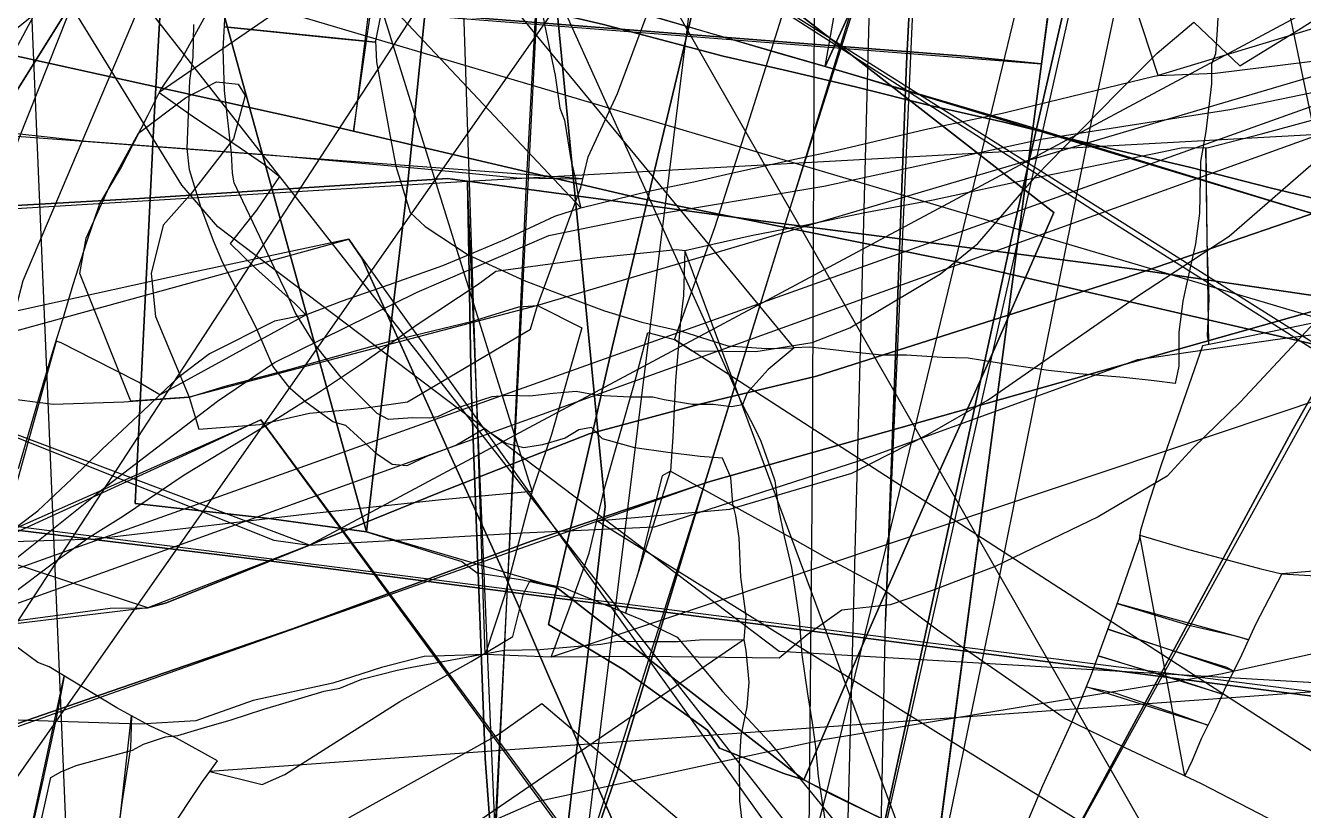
# Model space of a CAD drawing. Extents: x -6790 to 12600, y -1098 to 2171.
# Drawn here: x 227.5 to 294.5, y 369.2 to 410.3 of the extents above; entities that cross this region are included whole.
import ezdxf

# ---------------------------------------------------------------- set-up
doc = ezdxf.new("R2010")
doc.units = 0

msp = doc.modelspace()

# ---------------------------------------------------------------- linework, layer by layer
for points in [[(512.136, 280.615), (448.563, 287.803), (344.256, 372.979), (267.002, 377.504), (237.609, 399.76), (235.722, 401.947), (199.06, 461.44), (175.363, 499.307), (159.143, 525.878), (153.972, 622.113), (242.746, 662.943), (450.741, 620.082), (468.205, 616.512), (512.824, 619.789), (512.136, 280.615)], [(305.339, 611.156), (302.354, 578.581), (296.254, 515.101), (291.375, 467.935), (288.75, 440.932), (286.859, 422.159), (284.734, 423.088), (277.285, 426.434), (272.058, 414.002), (269.401, 408.15), (305.339, 611.156)], [(276.312, 586.159), (272.835, 519.367), (270.145, 464.223), (268.935, 435.306), (268.732, 387.051), (268.446, 356.516), (268.232, 329.699), (268.118, 299.736), (267.652, 270.527), (267.599, 253.73), (276.312, 586.159)], [(280.23, 555.874), (266.622, 485.069), (259.866, 448.662), (254.401, 421.172), (257.881, 385.103), (252.679, 340.689), (248.636, 303.439), (243.894, 262.47), (280.23, 555.874)], [(305.327, 513.365), (304.535, 510.252), (302.296, 499.77), (300.157, 490.378), (297.517, 478.286), (297.258, 477.218), (296.909, 475.963), (296.656, 474.72), (296.339, 473.432), (295.53, 469.769), (293.911, 463.505), (289.512, 444.773), (287.069, 433.675), (279.245, 399.563), (274.285, 376.674), (269.92, 356.553), (305.327, 513.365)], [(258.891, 500.822), (256.872, 459.622), (253.767, 402.415), (252.205, 369.351), (251.312, 350.613), (249.68, 316.396), (249.426, 315.129), (258.891, 500.822)], [(226.333, 412.573), (186.03, 415.42), (179.657, 415.868), (166.728, 416.676), (164.309, 416.754), (164.964, 437.277), (165.945, 471.247), (167.704, 471.001), (194.206, 471.266), (201.639, 484.865), (239.486, 479.67), (285.976, 472.023), (286.341, 454.237), (286.475, 452.543), (286.51, 452.1), (282.736, 423.224), (280.736, 408.297), (276.746, 408.698), (238.915, 411.685), (226.333, 412.573)], [(242.4, 383.085), (253.558, 383.72), (260.464, 384.046), (271.221, 387.517), (285.777, 392.803), (293.096, 393.874), (297.136, 394.388), (298.943, 396.106), (308.472, 400.882), (316.663, 403.761), (325.299, 406.639), (332.931, 413.825), (345.919, 425.832), (358.283, 437.258), (364.955, 442.19), (378.144, 450.603), (393.208, 460.311), (414.009, 473.716), (426.005, 481.357), (242.4, 383.085)], [(254.734, 448.175), (232.365, 462.44), (214.101, 473.89), (211.389, 446.437), (215.912, 443.507), (248.115, 423.34), (256.841, 417.731), (283.811, 400.395), (315.477, 380.388), (331.348, 370.75), (344.036, 363.045), (369.943, 348.002), (374.588, 366.034), (374.958, 375.543), (341.091, 397.098), (323.568, 408.667), (323.255, 408.902), (319.722, 411.548), (318.421, 412.523), (297.166, 424.181), (295.157, 425.282), (256.735, 446.355), (254.734, 448.175)], [(272.17, 359.763), (272.56, 379.096), (273.672, 408.306), (275.583, 445.364), (275.978, 455.084), (276.414, 465.821), (280.947, 464.298), (301.935, 456.266), (318.943, 449.5), (333.616, 443.976), (338.413, 442.404), (337.409, 413.159), (336.126, 370.602), (335.554, 347.407), (335.549, 347.26), (319.638, 350.461), (289.434, 356.343), (274.381, 359.308), (272.17, 359.763)], [(275.978, 455.084), (275.583, 445.364), (273.672, 408.306), (272.56, 379.096), (275.978, 455.084)], [(244.712, 404.749), (247.229, 422.403), (250.973, 454.776), (244.712, 404.749)], [(321.62, 333.341), (281.809, 340.382), (272.076, 342.696), (272.238, 343.181), (275.269, 367.113), (279.772, 401.1), (280.736, 408.297), (282.736, 423.224), (286.51, 452.1), (286.475, 452.543), (287.183, 452.514), (298.383, 452.049), (323.652, 450.63), (337.384, 450.036), (336.703, 446.857), (330.678, 402.383), (321.62, 333.341)], [(286.475, 452.543), (286.51, 452.1), (282.736, 423.224), (280.736, 408.297), (286.475, 452.543)], [(268.148, 441.997), (261.875, 439.222), (252.114, 434.496), (242.899, 427.699), (237.41, 422.395), (231.234, 414.601), (224.6, 397.922), (218.065, 374.235), (213.337, 357.974), (268.148, 441.997)], [(217.617, 357.422), (217.439, 358.239), (220.681, 371.073), (224.054, 384.062), (227.404, 396.94), (235.107, 415.1), (239.427, 420.615), (245.63, 426.359), (254.212, 431.74), (262.428, 435.651), (275.774, 440.543), (275.774, 440.543), (217.617, 357.422)], [(166.502, 433.148), (176.808, 428.058), (192.057, 420.019), (199.3, 416.048), (203.77, 413.997), (224.606, 409.238), (241.94, 405.407), (259.681, 401.267), (276.281, 397.92), (291.275, 394.457), (306.467, 390.948), (317.676, 388.293), (166.502, 433.148)], [(274.164, 422.1), (280.042, 433.519), (289.235, 430.231), (296.597, 427.752), (304.927, 424.948), (312.535, 421.846), (325.232, 419.121), (334.143, 417.194), (333.569, 414.061), (331.189, 405.58), (330.675, 405.528), (309.041, 399.317), (263.435, 386.435), (263.111, 386.328), (267.664, 401.021), (272.662, 416.739), (274.164, 422.1)], [(274.164, 422.1), (280.042, 433.519), (289.235, 430.231), (296.597, 427.752), (304.927, 424.948), (312.535, 421.846), (325.232, 419.121), (334.143, 417.194), (333.569, 414.061), (331.189, 405.58), (330.675, 405.528), (309.041, 399.317), (263.435, 386.435), (263.111, 386.328), (267.664, 401.021), (272.662, 416.739), (274.164, 422.1)], [(315.648, 426.922), (312.705, 421.968), (309.661, 417.151), (309.415, 416.693), (306.184, 410.686), (303.085, 405.45), (299.775, 399.557), (293.911, 389.169), (280.662, 364.641), (279.448, 362.394), (289.132, 357.511), (302.98, 350.886), (308.814, 348.101), (310.045, 349.994), (332.629, 384.698), (347.469, 407.712), (348.484, 409.316), (346.468, 410.519), (333.666, 416.605), (332.209, 416.851), (331.84, 418.861), (326.508, 421.425), (315.648, 426.922)], [(286.853, 407.686), (289.829, 407.813), (294.796, 408.411), (299.136, 408.821), (303.203, 410.066), (307.462, 411.48), (313.339, 413.398), (317.728, 414.762), (322.067, 416.164), (326.554, 417.679), (334.17, 420.433), (339.848, 422.954), (344.219, 424.818), (344.718, 425.218), (286.853, 407.686)], [(225.745, 381.367), (231.796, 386.185), (237.584, 390.631), (240.56, 392.654), (248.042, 396.331), (254.941, 399.3), (259.552, 400.24), (269.33, 401.886), (280.726, 404.345), (290.594, 405.909), (301.578, 408.179), (311.422, 411.107), (322.665, 414.227), (338.801, 420.905), (347.091, 424.73), (225.745, 381.367)], [(263.111, 386.328), (267.664, 401.021), (272.662, 416.739), (274.164, 422.1), (263.111, 386.328)], [(263.111, 386.328), (267.664, 401.021), (272.662, 416.739), (274.164, 422.1), (263.111, 386.328)], [(245.382, 383.771), (240.141, 384.489), (233.274, 385.261), (234.267, 405.5), (235.044, 419.41), (235.187, 420.792), (245.382, 383.771)], [(245.382, 383.771), (245.93, 388.384), (247.525, 401.93), (249.157, 417.959), (242.783, 419.211), (236.814, 420.393), (235.187, 420.792), (235.044, 419.41), (234.267, 405.5), (233.274, 385.261), (240.141, 384.489), (245.382, 383.771)], [(235.187, 420.792), (236.814, 420.393), (242.783, 419.211), (249.157, 417.959), (247.525, 401.93), (245.93, 388.384), (245.382, 383.771), (235.187, 420.792)], [(256.841, 417.731), (283.811, 400.395), (315.477, 380.388), (331.348, 370.75), (256.841, 417.731)], [(241.056, 417.287), (244.776, 416.414), (251.316, 414.958), (253.212, 414.429), (253.904, 414.3), (254.416, 411.977), (254.701, 410.358), (255.258, 407.689), (255.508, 405.979), (255.749, 405.343), (256.095, 403.292), (256.29, 402.392), (256.498, 401.146), (256.609, 400.757), (241.056, 417.287)], [(309.415, 416.693), (306.184, 410.686), (303.085, 405.45), (299.775, 399.557), (293.911, 389.169), (280.662, 364.641), (309.415, 416.693)], [(248.143, 414.323), (250.523, 413.717), (266.918, 408.88), (269.401, 408.15), (248.143, 414.323)], [(255.361, 380.854), (258.243, 393.433), (263.268, 414.41), (268.218, 410.759), (281.38, 400.512), (278.269, 393.373), (274.627, 385.251), (271.942, 379.176), (268.286, 370.788), (267.243, 371.117), (263.867, 372.443), (263.242, 373.393), (258.867, 376.543), (254.917, 378.918), (255.361, 380.854)], [(268.286, 370.788), (271.942, 379.176), (274.627, 385.251), (278.269, 393.373), (281.38, 400.512), (268.218, 410.759), (263.268, 414.41), (258.243, 393.433), (255.361, 380.854), (268.286, 370.788)], [(231.19, 413.491), (224.341, 402.535), (220.501, 396.679), (207.989, 391.44), (199.667, 388.074), (231.19, 413.491)], [(226.333, 412.573), (238.915, 411.685), (276.746, 408.698), (280.736, 408.297), (279.772, 401.1), (275.269, 367.113), (272.238, 343.181), (272.076, 342.696), (271.914, 342.21), (268.655, 319.716), (264.718, 292.906), (264.157, 289.861), (251.5, 292.427), (238.341, 224.172), (234.66, 224.601), (206.859, 229.069), (194.878, 231.137), (207.258, 302.874), (219.736, 375.265), (225.752, 409.887), (226.333, 412.573)], [(280.736, 408.297), (276.746, 408.698), (238.915, 411.685), (226.333, 412.573), (280.736, 408.297)], [(237.948, 410.238), (243.53, 409.663), (245.862, 409.423), (237.948, 410.238)], [(280.736, 408.297), (279.772, 401.1), (275.269, 367.113), (272.238, 343.181), (272.076, 342.696), (280.736, 408.297)], [(269.401, 408.15), (279.545, 405.169), (294.406, 400.618), (308.108, 396.605), (312.96, 395.111), (314.68, 394.46), (269.401, 408.15)], [(233.043, 390.619), (230.374, 397.306), (230.704, 399.161), (231.983, 401.991), (233.447, 404.671), (235.901, 406.506), (237.531, 407.351), (238.665, 407.227), (239.036, 406.629), (238.418, 404.362), (236.159, 401.441), (234.746, 399.842), (234.106, 397.306), (234.333, 395.059), (236.095, 390.826), (233.043, 390.619)], [(243.919, 331.763), (248.018, 342.91), (253.865, 357.511), (255.367, 361.963), (258.52, 371.19), (263.111, 386.328), (263.435, 386.435), (309.041, 399.317), (330.675, 405.528), (331.189, 405.58), (330.133, 401.818), (327.375, 391.704), (326.219, 388.379), (322.868, 381.578), (317.817, 370.733), (313.232, 360.922), (310.865, 356.05), (303.092, 353.288), (294.024, 349.973), (281.271, 345.398), (270.875, 341.551), (254.703, 335.614), (243.919, 331.763)], [(243.919, 331.763), (248.018, 342.91), (253.865, 357.511), (255.367, 361.963), (258.52, 371.19), (263.111, 386.328), (263.435, 386.435), (309.041, 399.317), (330.675, 405.528), (331.189, 405.58), (330.133, 401.818), (327.375, 391.704), (326.219, 388.379), (322.868, 381.578), (317.817, 370.733), (313.232, 360.922), (310.865, 356.05), (303.092, 353.288), (294.024, 349.973), (281.271, 345.398), (270.875, 341.551), (254.703, 335.614), (243.919, 331.763)], [(263.111, 386.328), (263.435, 386.435), (309.041, 399.317), (330.675, 405.528), (331.189, 405.58), (263.111, 386.328)], [(263.111, 386.328), (263.435, 386.435), (309.041, 399.317), (330.675, 405.528), (331.189, 405.58), (263.111, 386.328)], [(221.447, 404.909), (225.019, 404.872), (230.709, 404.251), (240.09, 403.54), (248.437, 402.792), (253.267, 402.323), (256.718, 402.276), (221.447, 404.909)], [(289.333, 403.915), (289.398, 398.919), (289.495, 395.983), (289.414, 394.04), (289.506, 393.594), (289.333, 403.915)], [(250.683, 402.142), (249.633, 402.285), (233.505, 401.238), (212.85, 400.078), (200.061, 399.257), (193.553, 398.691), (250.683, 402.142)], [(196.014, 370.426), (193.553, 398.691), (200.061, 399.257), (212.85, 400.078), (233.505, 401.238), (249.633, 402.285), (250.683, 402.142), (250.868, 391.412), (251.595, 371.908), (252.464, 360.265), (211.554, 366.995), (211.225, 367.116), (209.93, 367.59), (208.698, 368.489), (207.178, 368.801), (196.014, 370.426)], [(250.683, 402.142), (250.868, 391.412), (251.595, 371.908), (252.464, 360.265), (250.683, 402.142)], [(244.455, 399.119), (236.085, 397.324), (224.337, 394.743), (218.922, 393.624), (217.132, 393.227), (213.489, 391.603), (207.839, 389.538), (204.847, 388.621), (197.341, 386.505), (192.775, 384.885), (244.455, 399.119)], [(236.095, 390.826), (237.991, 391.412), (241.393, 392.307), (246.671, 393.778), (250.946, 394.812), (253.365, 395.557), (254.35, 395.641), (236.095, 390.826)], [(242.218, 395.15), (240.572, 394.815), (237.161, 393.111), (235.511, 391.849), (234.564, 390.951), (242.218, 395.15)], [(226.261, 383.426), (228.177, 384.875), (229.955, 386.561), (231.555, 388.125), (232.599, 389.091), (233.983, 390.399), (234.564, 390.951), (233.438, 391.621), (231.068, 392.824), (229.403, 393.683), (229.129, 393.767), (226.261, 383.426)], [(219.282, 384.623), (205.001, 392.696), (201.262, 382.514), (198.855, 375.561), (212.717, 377.051), (225.534, 378.928), (231.961, 379.781), (233.934, 379.79), (219.282, 384.623)], [(221.149, 391.09), (227.072, 388.728), (240.541, 383.341), (242.4, 383.085), (221.149, 391.09)], [(239.846, 389.648), (235.936, 387.829), (223.202, 382.004), (206.143, 374.44), (199.946, 372.009), (197.314, 370.839), (239.846, 389.648)], [(239.846, 389.648), (260.806, 361.343), (280.085, 334.794), (300.883, 306.455), (314.291, 288.716), (321.916, 278.047), (327.969, 269.572), (239.846, 389.648)], [(261.302, 386.961), (260.874, 386.711), (260.252, 384.302), (259.574, 381.519), (259.066, 379.969), (258.957, 379.521), (261.302, 386.961)], [(176.719, 355.692), (177.99, 356.142), (185.951, 359.076), (197.114, 363.108), (207.282, 366.769), (210.759, 367.921), (220.862, 371.573), (232.012, 375.425), (241.517, 378.691), (254.007, 383.297), (263.111, 386.328), (176.719, 355.692)], [(207.642, 348.851), (208.124, 349.8), (214.477, 364.082), (215.621, 366.229), (218.032, 365.842), (223.84, 365.244), (245.578, 363.008), (255.367, 361.963), (258.52, 371.19), (263.111, 386.328), (254.007, 383.297), (241.517, 378.691), (232.012, 375.425), (220.862, 371.573), (210.759, 367.921), (207.282, 366.769), (197.114, 363.108), (185.951, 359.076), (177.99, 356.142), (176.719, 355.692), (179.777, 354.984), (195.682, 351.836), (204.882, 349.669), (207.642, 348.851)], [(176.719, 355.692), (177.99, 356.142), (185.951, 359.076), (197.114, 363.108), (207.282, 366.769), (210.759, 367.921), (220.862, 371.573), (232.012, 375.425), (241.517, 378.691), (254.007, 383.297), (263.111, 386.328), (176.719, 355.692)], [(207.642, 348.851), (208.124, 349.8), (214.477, 364.082), (215.621, 366.229), (218.032, 365.842), (223.84, 365.244), (245.578, 363.008), (255.367, 361.963), (258.52, 371.19), (263.111, 386.328), (254.007, 383.297), (241.517, 378.691), (232.012, 375.425), (220.862, 371.573), (210.759, 367.921), (207.282, 366.769), (197.114, 363.108), (185.951, 359.076), (177.99, 356.142), (176.719, 355.692), (179.777, 354.984), (195.682, 351.836), (204.882, 349.669), (207.642, 348.851)], [(207.825, 386.506), (212.019, 385.691), (240.271, 382.258), (267.509, 378.724), (288.047, 376.059), (309.632, 373.258), (330.174, 370.907), (331.348, 370.75), (207.825, 386.506)], [(263.111, 386.328), (258.52, 371.19), (255.367, 361.963), (263.111, 386.328)], [(263.111, 386.328), (258.52, 371.19), (255.367, 361.963), (263.111, 386.328)], [(245.382, 383.771), (248.842, 382.702), (250.376, 382.229), (251.184, 381.624), (253.567, 381.265), (255.361, 380.854), (245.382, 383.771)], [(285.888, 383.612), (288.307, 382.889), (292.214, 381.838), (293.316, 381.575), (291.967, 378.955), (291.122, 377.119), (290.361, 375.614), (289.807, 374.362), (289.09, 372.933), (288.63, 371.807), (288.249, 370.998), (285.888, 383.612)], [(233.934, 379.79), (234.917, 380.051), (242.4, 383.085), (233.934, 379.79)], [(293.316, 381.575), (295.102, 381.466), (299.332, 380.856), (302.712, 380.406), (305.272, 380.038), (306.254, 379.881), (306.545, 381.113), (306.969, 382.739), (293.316, 381.575)], [(255.361, 380.854), (254.917, 378.918), (258.867, 376.543), (263.242, 373.393), (263.867, 372.443), (267.243, 371.117), (268.286, 370.788), (255.361, 380.854)], [(198.855, 375.561), (212.717, 377.051), (225.534, 378.928), (231.961, 379.781), (233.934, 379.79), (198.855, 375.561)], [(284.695, 380.024), (288.381, 378.912), (290.961, 378.316), (291.586, 378.128), (284.695, 380.024)], [(284.209, 378.685), (287.336, 377.644), (290.418, 376.682), (290.802, 376.487), (284.209, 378.685)], [(283.709, 377.288), (288.196, 375.941), (290.213, 375.279), (283.709, 377.288)], [(229.558, 376.225), (229.131, 374.008), (228.428, 370.767), (227.449, 366.395), (226.656, 362.775), (226.302, 361.079), (226.007, 359.861), (229.558, 376.225)], [(283.077, 375.662), (284.573, 375.338), (286.409, 374.716), (287.654, 374.294), (289.448, 373.647), (283.077, 375.662)], [(233.086, 374.142), (233.021, 372.466), (232.58, 369.589), (232.1, 365.992), (231.921, 364.256), (231.94, 363.949), (233.086, 374.142)], [(280.662, 364.641), (275.97, 367.013), (269.788, 370.004), (268.286, 370.788), (280.662, 364.641)]]:
    msp.add_lwpolyline(points, close=True)
for points in [[(225.71, 390.891), (228.981, 390.469), (232.674, 390.594), (236.095, 390.826), (236.612, 389.153), (239.804, 389.403), (242.402, 389.997), (245.1, 390.248), (247.526, 390.592), (250.895, 392.585), (253.978, 394.399), (254.35, 395.641), (256.655, 394.466), (255.082, 388.876), (254.064, 385.903), (252.616, 380.425), (251.604, 377.354), (242.177, 661.561)], [(273.011, 566.769), (271.238, 558.736), (267.267, 540.288), (259.546, 503.557), (258.891, 500.822), (256.872, 459.622), (253.767, 402.415), (252.205, 369.351), (251.312, 350.613), (249.68, 316.396), (249.426, 315.129), (221.478, 313.005), (221.952, 331.559), (222.118, 385.626), (222.289, 409.28), (222.815, 464.58), (223.302, 499.559), (215.453, 500.954), (212.137, 557.979), (209.489, 607.653)], [(173.585, 496.09), (177.639, 484.622), (180.879, 477.26), (185.339, 468.41), (186.775, 464.986), (188.95, 457.976), (189.982, 454.001), (191.42, 444.005), (192.23, 436.496), (192.82, 422.088), (192.741, 410.487), (193.331, 403.081), (194.956, 396.356), (196.946, 392.488), (201.554, 388.546), (204.982, 387.146), (213.915, 384.665), (225.268, 383.228), (231.185, 383.408), (242.133, 384.697), (249.32, 385.471), (254.064, 385.903), (188.816, 595.308)], [(192.079, 326.144), (198.606, 392.913), (198.606, 392.913), (198.735, 392.889), (199.771, 398.674), (208.312, 446.238), (216.662, 491.87), (227.444, 550.796), (229.424, 565.656), (244.363, 562.604), (257.683, 559.99), (271.535, 561.517), (272.506, 561.794), (280.23, 555.874), (266.622, 485.069), (259.866, 448.662), (254.401, 421.172), (257.881, 385.103), (252.679, 340.689)], [(295.527, 254.346), (282.987, 256.267), (282.987, 256.267), (275.18, 257.406), (243.894, 262.47), (248.636, 303.439), (252.679, 340.689), (257.881, 385.103), (254.401, 421.172), (259.866, 448.662), (266.622, 485.069), (280.23, 555.874), (288.74, 549.561), (289.133, 549.075), (291.654, 548.335), (311.75, 543.988)], [(296.406, 463.655), (291.419, 441.409), (289.122, 433.64), (287.155, 425.173), (286.658, 420.903), (283.312, 405.172), (278.24, 380.016), (273.148, 355.396), (271.466, 350.135), (269.741, 342.414), (265.005, 323.742), (259.803, 300.497), (254.097, 277.969), (460.985, 520.298)], [(352.422, 259.902), (152.905, 514.687)], [(308.108, 396.605), (294.406, 400.618), (279.545, 405.169), (269.401, 408.15), (272.058, 414.002), (277.285, 426.434), (284.734, 423.088), (286.859, 422.159), (288.75, 440.932), (291.375, 467.935), (296.254, 515.101)], [(235.641, 225.443), (223.7, 509.595), (223.7, 509.595), (223.495, 508.691), (229.333, 508.851), (233.511, 508.749), (238.475, 508.269), (243.089, 507.57), (247.718, 507.25), (253.934, 506.231), (256.336, 505.459), (264.109, 505.649), (267.53, 505.299), (270.573, 505.401), (274.066, 506.173), (281.752, 508.705), (286.119, 509.724), (291.549, 510.394), (298.959, 511.064)], [(315.84, 481.476), (286.979, 491.182), (261.787, 499.708), (258.891, 500.822), (256.872, 459.622), (253.767, 402.415), (252.205, 369.351), (251.312, 350.613), (249.68, 316.396), (249.426, 315.129), (249.426, 315.129), (287.99, 318.311), (288.093, 318.319), (290.99, 319.109), (309.432, 325.584)], [(426.005, 481.357), (242.4, 383.085), (242.4, 383.085), (249.201, 385.842), (257.05, 388.914), (262.84, 390.465), (268.953, 391.94), (274.759, 393.783), (285.034, 397.054), (296.416, 400.956)], [(223.155, 478.294), (308.296, 329.474)], [(225.733, 477.555), (265.083, 390.436), (265.083, 390.436), (264.486, 390.321), (263.547, 390.456), (262.463, 390.454), (260.975, 390.697), (260.383, 390.839), (259.175, 390.825), (257.504, 390.917), (256.365, 391.124), (255.158, 391.032), (253.935, 390.881), (252.847, 390.913), (251.95, 390.852), (250.05, 390.242), (249.1, 389.798), (248.69, 389.737), (247.805, 389.742), (246.537, 389.664), (245.945, 389.976), (244.053, 391.871), (242.694, 393.574), (241.646, 395.275), (241.223, 396.263), (240.548, 397.62), (239.808, 399.229), (238.738, 401.473), (238.46, 402.057), (238.37, 402.564), (238.319, 403.62), (237.944, 406.902), (237.885, 409.063), (238.054, 412.215)], [(294.709, 476.883), (288.449, 449.97), (279.895, 413.197), (269.474, 370.142), (262.534, 343.426)], [(215.635, 366.474), (204.904, 369.634), (194.107, 372.924), (177.965, 377.912), (176.699, 378.564), (180.798, 380.272), (184.673, 381.886), (199.667, 388.074), (207.989, 391.44), (220.501, 396.679), (224.341, 402.535), (231.19, 413.491), (234.937, 419.486), (245.954, 437.073), (247.899, 440.073), (250.631, 444.287), (253.206, 448.258), (265.875, 467.799), (272.296, 469.061), (295.536, 473.232)], [(512.84, 472.042), (254.35, 395.641), (254.35, 395.641), (256.608, 401.818), (256.995, 403.431), (258.531, 406.748), (260.129, 411.039)], [(323.004, 342.564), (288.738, 351.368), (274.424, 354.938), (269.92, 356.553), (274.285, 376.674), (279.245, 399.563), (287.069, 433.675), (289.512, 444.773), (293.911, 463.505), (295.53, 469.769)], [(269.92, 356.553), (274.285, 376.674), (279.245, 399.563), (287.069, 433.675), (289.512, 444.773), (293.911, 463.505), (295.53, 469.769)], [(513.199, 463.829), (255.061, 377.205), (255.061, 377.205), (255.998, 379.751), (257.05, 382.668), (257.846, 386.057), (259.424, 391.571), (260.125, 394.213), (261.51, 393.847), (263.631, 399.725), (265.586, 405.84), (267.111, 410.698)], [(210.759, 367.921), (220.862, 371.573), (232.012, 375.425), (241.517, 378.691), (254.007, 383.297), (263.111, 386.328), (267.664, 401.021), (272.662, 416.739), (274.164, 422.1), (249.777, 425.183), (255.235, 461.387), (253.891, 461.025), (240.853, 457.087), (224.978, 452.324), (224.042, 452.131), (218.7, 451.167), (207.671, 449.529), (196.974, 447.711), (188.093, 446.582), (173.898, 444.792), (159.235, 442.383)], [(210.759, 367.921), (220.862, 371.573), (232.012, 375.425), (241.517, 378.691), (254.007, 383.297), (263.111, 386.328), (267.664, 401.021), (272.662, 416.739), (274.164, 422.1), (249.777, 425.183), (255.235, 461.387), (253.891, 461.025), (240.853, 457.087), (224.978, 452.324), (224.042, 452.131), (218.7, 451.167), (207.671, 449.529), (196.974, 447.711), (188.093, 446.582), (173.898, 444.792), (159.235, 442.383)], [(272.17, 359.763), (272.56, 379.096), (273.672, 408.306), (275.583, 445.364), (275.978, 455.084), (275.978, 455.084), (213.872, 454.825), (211.12, 421.724), (210.71, 415.366), (210.295, 408.933), (208.466, 380.284), (203.636, 298.258)], [(295.207, 435.105), (278.535, 435.286), (271.387, 435.433), (264.803, 435.568), (244.889, 435.85), (226.445, 436.232), (208.907, 436.454), (190.665, 436.776), (190.665, 436.776), (191.315, 425.106), (192.015, 414.183), (192.289, 409.901), (193.553, 398.691), (200.061, 399.257), (212.85, 400.078), (233.505, 401.238), (249.633, 402.285), (250.683, 402.142), (266.554, 399.993), (285.483, 397.559), (299.927, 395.429)], [(277.88, 436.554), (234.537, 406.798), (234.537, 406.798), (236.385, 405.481), (238.44, 404.125), (240.05, 403.026), (240.833, 402.397), (239.618, 400.635), (238.241, 398.889), (239.58, 397.589), (241.635, 395.732), (242.218, 395.15), (244.072, 395.861), (246.593, 396.73), (249.379, 397.727), (250.635, 398.256), (252.637, 399.101), (255.249, 400.311), (256.609, 400.757), (260.235, 401.646), (262.52, 402.112), (264.419, 402.543), (267.823, 403.297), (270.129, 403.795), (274.633, 404.858), (278.765, 405.731), (281.027, 406.286), (286.629, 407.641), (286.853, 407.686), (285.626, 411.402)], [(306.467, 390.948), (291.275, 394.457), (276.281, 397.92), (259.681, 401.267), (241.94, 405.407), (224.606, 409.238), (203.77, 413.997), (199.3, 416.048), (192.057, 420.019), (176.808, 428.058), (166.502, 433.148), (166.198, 431.352), (163.185, 419.296), (159.402, 403.95), (156.112, 390.948), (153.807, 382.001), (151.09, 370.765), (149.197, 363.483)], [(224.851, 431.239), (232.906, 429.346), (232.301, 426.5), (230.742, 417.93), (230.315, 416.626), (231.7, 416.497), (235.878, 415.408), (242.179, 413.947), (249.949, 412.22), (255.413, 410.919), (257.803, 410.355), (264.058, 408.696), (267.212, 407.982), (270.992, 407.095), (274.957, 406.088), (276.15, 405.825), (277.445, 405.542), (278.755, 405.248), (283.375, 404.084), (288.561, 402.866), (292.706, 401.799), (295.603, 401.094)], [(295.603, 401.094), (292.706, 401.799), (288.561, 402.866), (283.375, 404.084), (278.755, 405.248), (277.445, 405.542), (276.15, 405.825), (274.957, 406.088), (270.992, 407.095), (267.212, 407.982), (264.058, 408.696), (257.803, 410.355), (255.413, 410.919), (249.949, 412.22), (242.179, 413.947), (235.878, 415.408), (231.7, 416.497), (230.315, 416.626), (230.742, 417.93), (232.301, 426.5), (232.906, 429.346), (224.851, 431.239)], [(246.53, 412.897), (246.016, 410.295), (245.859, 409.498), (245.908, 408.394), (246.579, 404.775), (246.919, 402.939), (247.681, 400.505), (248.452, 399.782), (250.714, 398.283), (253.64, 396.948), (255.473, 396.251), (257.849, 395.349), (259.808, 394.759), (261.878, 394.296), (264.308, 393.524), (266.321, 393.375), (267.785, 393.422), (239.071, 428.293)], [(309.432, 335.536), (290.898, 424.61)], [(349.679, 424.198), (225.241, 379.354)], [(224.089, 422.155), (229.976, 421.854), (233.082, 421.309), (235.187, 420.792), (235.044, 419.41), (234.267, 405.5), (233.274, 385.261), (240.141, 384.489), (245.382, 383.771), (248.842, 382.702), (250.376, 382.229), (251.184, 381.624), (253.567, 381.265), (255.361, 380.854), (254.917, 378.918), (258.867, 376.543), (263.242, 373.393), (263.867, 372.443), (267.243, 371.117), (268.286, 370.788), (269.788, 370.004), (275.97, 367.013)], [(224.944, 419.898), (230.308, 418.349), (232.763, 417.951), (240.109, 417.024), (248.103, 416.135), (257.089, 414.857), (256.841, 417.731), (283.811, 400.395), (315.477, 380.388)], [(249.157, 417.959), (247.525, 401.93), (245.93, 388.384), (245.382, 383.771), (248.842, 382.702), (250.376, 382.229), (251.184, 381.624), (253.567, 381.265), (255.361, 380.854), (258.243, 393.433), (263.268, 414.41)], [(213.767, 417.284), (229.559, 415.851), (244.315, 414.584), (248.143, 414.323), (250.523, 413.717), (266.918, 408.88), (269.401, 408.15), (279.545, 405.169), (294.406, 400.618), (308.108, 396.605)], [(250.523, 413.717), (266.918, 408.88), (269.401, 408.15), (272.058, 414.002)], [(299.927, 395.429), (285.483, 397.559), (266.554, 399.993), (250.683, 402.142), (465.833, 414.059)], [(440.824, 277.962), (261.51, 393.847), (261.51, 393.847), (262.436, 393.266), (265.767, 393.233), (268.723, 393.69), (270.699, 394.457), (275.444, 397.289), (277.404, 398.889), (280.46, 402.435), (281.88, 403.887), (284.743, 406.819), (286.784, 408.859), (288.711, 410.475), (291.128, 408.19), (294.188, 410.071), (300.132, 413.825)], [(290.079, 412.704), (289.927, 410.081), (289.855, 408.826), (289.646, 408.271), (289.63, 407.253), (289.345, 404.748), (289.06, 403.18), (289.005, 400.475), (288.802, 398.858), (288.298, 396.6), (288.135, 395.87), (287.931, 394.235), (287.931, 392.464), (287.74, 391.551), (286.637, 391.681), (285.042, 391.87), (282.71, 392.053), (281.108, 392.223), (278.951, 392.54), (277.536, 392.77), (276.893, 392.875), (275.532, 392.913), (273.658, 393.027), (272.38, 393.028), (270.704, 393.214), (269.82, 393.312), (268.601, 393.447), (267.785, 393.422), (266.413, 392.274), (265.325, 391.065), (265.083, 390.436), (265.702, 389.233), (266.032, 388.531), (266.588, 386.957), (266.77, 386.442), (266.956, 384.958), (267.264, 383.54), (267.649, 381.908), (267.855, 380.527), (268.051, 379.218), (268.181, 377.328), (268.488, 375.29), (268.717, 373.774), (268.907, 372.512), (269.031, 370.974), (269.522, 367.779)], [(228.425, 411.698), (226.495, 408.105)], [(227.163, 387.096), (228.241, 390.824), (229.015, 393.395), (229.479, 394.906), (230.029, 396.744), (230.717, 398.926), (231.414, 400.985), (232.512, 402.791), (233.954, 405.621), (234.609, 406.943), (235.662, 408.475), (237.619, 412.041)], [(265.088, 368.324), (264.941, 369.669), (264.92, 371.653), (265.006, 373.084), (265.32, 374.61), (265.428, 375.905), (265.271, 377.567), (265.163, 378.142), (265.271, 379.375), (264.996, 381.398), (264.911, 383.47), (264.724, 384.611), (264.574, 385.237), (264.473, 386.621), (264.03, 387.634), (262.855, 387.726), (261.164, 387.94), (259.442, 388.174), (257.738, 388.655), (257.165, 389.249), (256.513, 389.123), (255.782, 388.681), (254.607, 388.34), (253.631, 388.18), (252.701, 388.414), (251.544, 389.169), (250.102, 388.326), (248.524, 387.731), (247.507, 387.243), (246.738, 387.304), (245.962, 387.831), (244.919, 388.787), (244.297, 389.357), (243.619, 389.538), (242.208, 390.568), (241.39, 391.279), (240.487, 392.461), (239.617, 394.49), (238.619, 396.418), (237.865, 397.875), (237.366, 399.029), (236.716, 400.803), (236.121, 402.748), (236.001, 403.854), (236.134, 407.421), (236.302, 408.647), (236.342, 410.364)], [(268.218, 410.759), (281.38, 400.512), (278.269, 393.373), (274.627, 385.251), (271.942, 379.176), (268.286, 370.788), (269.788, 370.004), (275.97, 367.013)], [(306.467, 390.948), (291.275, 394.457), (276.281, 397.92), (259.681, 401.267), (241.94, 405.407), (224.606, 409.238)], [(735.991, 407.209), (237.181, 371.221), (237.181, 371.221), (237.584, 371.786), (235.428, 372.963), (234.043, 373.621), (232.304, 374.567), (228.772, 376.7), (228.175, 376.927), (225.798, 378.671)], [(226.883, 380.568), (229.062, 382.202), (230.896, 383.513), (232.66, 384.619), (235.845, 386.76), (240.39, 389.521), (243.029, 391.178), (245.08, 392.549), (248.085, 394.669), (251.232, 396.751), (252.155, 397.433), (257.46, 398.158), (261.625, 398.572), (262.052, 398.523), (265.523, 399.308), (268.5, 399.872), (271.393, 400.492), (275.06, 401.178), (280.387, 402.323), (286.635, 403.6), (288.053, 403.901), (289.483, 403.916), (292.331, 404.643), (299.251, 406.535)], [(436.535, 272.852), (257.448, 384.363), (257.448, 384.363), (264.415, 384.971), (270.798, 386.852), (274.782, 388.876), (277.945, 390.698), (285.823, 396.153), (290.555, 399.267), (296.448, 404.377)], [(297.141, 356.051), (270.409, 358.615), (252.464, 360.265), (251.595, 371.908), (250.868, 391.412), (250.683, 402.142), (266.554, 399.993), (285.483, 397.559), (299.927, 395.429)], [(296.416, 400.956), (285.034, 397.054), (274.759, 393.783), (268.953, 391.94), (262.84, 390.465), (257.05, 388.914), (249.201, 385.842), (242.4, 383.085), (234.917, 380.051), (233.934, 379.79), (219.282, 384.623)], [(280.662, 364.641), (293.911, 389.169), (299.775, 399.557)], [(259.709, 365.44), (254.964, 376.116), (253.355, 379.898), (251.989, 382.94), (249.742, 387.841), (248.904, 389.727), (245.141, 398.117), (244.455, 399.119), (236.085, 397.324), (224.337, 394.743), (218.922, 393.624), (217.132, 393.227), (213.489, 391.603), (207.839, 389.538), (204.847, 388.621), (197.341, 386.505), (192.775, 384.885), (196.56, 373.102), (197.314, 370.839), (200.833, 360.279)], [(335.423, 271.592), (244.455, 399.119), (244.455, 399.119), (245.141, 398.117), (248.904, 389.727), (249.742, 387.841), (251.989, 382.94), (253.355, 379.898), (254.964, 376.116), (259.709, 365.44), (260.378, 364.133), (261.095, 363.958), (264.097, 360.142), (266.432, 357.042), (270.917, 351.162), (274.336, 346.891), (277.145, 343.365), (280.357, 339.236), (283.067, 335.626), (285.995, 331.879), (289.623, 326.956), (292.784, 323.022), (295.158, 320.104)], [(276.361, 359.975), (262.052, 398.523), (262.052, 398.523), (261.98, 396.157), (261.825, 394.856), (261.567, 391.689), (261.424, 388.752), (261.302, 386.961), (267.569, 383.494), (269.395, 382.467), (272.2, 380.96), (275.295, 378.637), (278.844, 376.175), (281.979, 374.001), (285.06, 372.496), (289.102, 370.597), (293.079, 368.539)], [(296.775, 396.611), (291.157, 390.592), (288.66, 388.167), (287.309, 386.697), (283.705, 384.565), (278.314, 381.97), (275.066, 380.714), (272.814, 379.956), (270.277, 379.672), (268.47, 378.386), (267, 377.154), (259.935, 377.249), (255.061, 377.205), (251.604, 377.354), (248.413, 377.248), (246.178, 376.667), (243.615, 375.848), (239.452, 374.936), (236.442, 373.879), (233.507, 373.7), (229.761, 373.82), (222.962, 374.044)], [(295.275, 394.783), (290.126, 393.721), (289.165, 393.524), (287.026, 387.345), (286.38, 385.371), (285.928, 383.858), (285.847, 383.365), (284.647, 379.883), (283.343, 376.313), (282.622, 374.544), (282.33, 373.829), (280.78, 370.475), (278.685, 365.48)], [(309.632, 373.258), (288.047, 376.059), (267.509, 378.724), (240.271, 382.258), (212.019, 385.691), (207.825, 386.506), (207.784, 384.734), (207.625, 383.66), (207.617, 380.968), (207.868, 379.558), (208.548, 376.32), (208.833, 374.961), (208.858, 374.324), (211.979, 373.376), (213.522, 373.275), (214.428, 372.596), (214.898, 371.816), (215.455, 370.785), (215.924, 370.078), (216.271, 369.154)], [(309.632, 373.258), (288.047, 376.059), (267.509, 378.724), (240.271, 382.258), (212.019, 385.691)], [(234.924, 367.888), (236.8, 370.695), (237.181, 371.221), (239.921, 370.541), (241.102, 371.067), (247.124, 374.893), (250.874, 376.978), (253.044, 378.301), (253.616, 380.539), (253.956, 381.233), (255.683, 380.87), (259.727, 379.203), (261.655, 378.269), (264.024, 375.409), (266.453, 372.797), (267.931, 371.049), (269.818, 368.713)], [(559.298, 356.173), (85.187, 301.129), (85.187, 301.129), (100.686, 307.605), (132.216, 322.733), (156.049, 331.81), (172.981, 338.339), (200.264, 348.424), (224.628, 357.341), (235.722, 361.535), (254.3, 369.656), (269.322, 372.894), (290.129, 376.344), (302.178, 378.998)], [(559.298, 356.173), (85.187, 301.129), (85.187, 301.129), (100.686, 307.605), (132.216, 322.733), (156.049, 331.81), (172.981, 338.339), (200.264, 348.424), (224.628, 357.341), (235.722, 361.535), (254.3, 369.656), (269.322, 372.894), (290.129, 376.344), (302.178, 378.998)], [(227.906, 366.691), (228.59, 369.721), (228.858, 370.909), (229.376, 371.213), (230.188, 371.535), (233.14, 372.348), (233.715, 372.656), (234.864, 373.047), (235.5, 373.115), (236.894, 373.533), (238.305, 373.923), (240.007, 374.497), (243.165, 375.423), (243.985, 375.587), (245.143, 376.068), (246.991, 376.539), (247.757, 376.694), (249.859, 377.077), (252.6, 377.576), (254.475, 377.61), (257.661, 377.899), (258.549, 378.057), (259.896, 378.025), (261.713, 378.033), (262.817, 378.127), (265.163, 378.142), (225.661, 351.107)], [(355.612, 263.115), (216.079, 349.947), (216.079, 349.947), (226.794, 354.437), (232.072, 357.927), (239.693, 364.967), (244.514, 368.826), (252.235, 373.127), (254.561, 374.78), (263.24, 367.429), (270, 359.952), (277.216, 352.234), (281.123, 348.855), (291.8, 343.571), (301.942, 342.22)]]:
    msp.add_lwpolyline(points)

doc.saveas('drawing.dxf')
